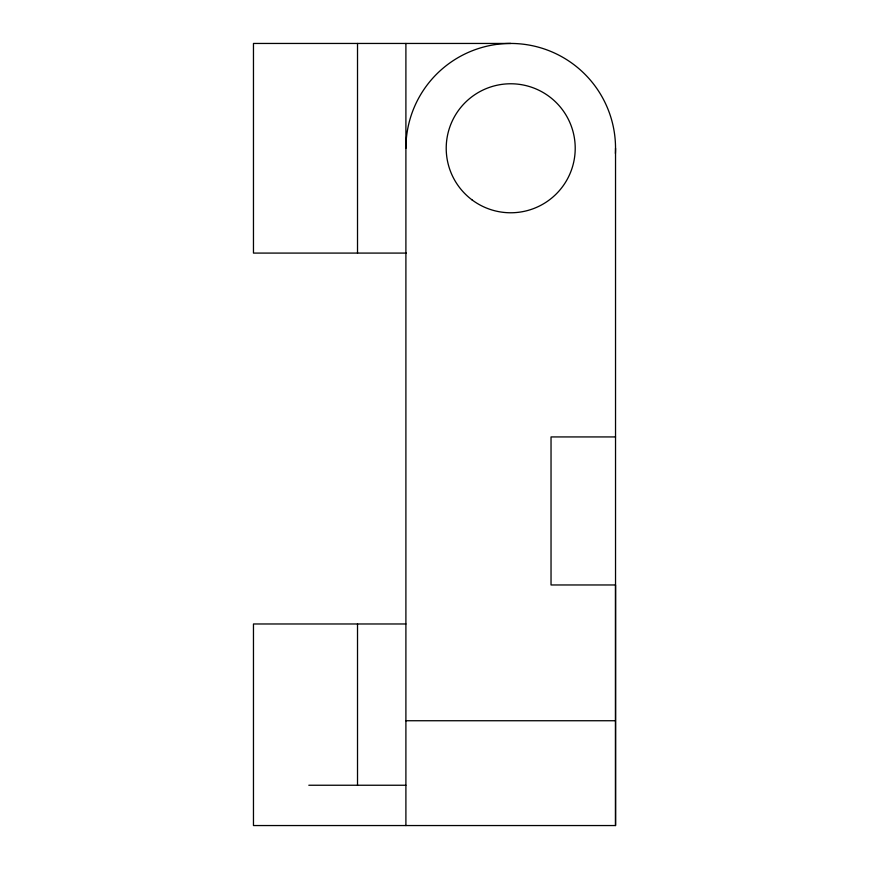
<?xml version="1.0" encoding="UTF-8"?>
<svg xmlns="http://www.w3.org/2000/svg" width="869" height="869" viewBox="0 0 869 869"><rect width="100%" height="100%" fill="white"/><g stroke="black" fill="none" stroke-linecap="round" stroke-linejoin="round"><path stroke-width="1.3" d="M405.899 623.975L253.466 623.975L253.466 825.55L615.534 825.55L615.534 584.967L551.033 584.967L551.033 436.933L615.534 436.933M510.711 43.45L253.466 43.45L253.466 253.085L406.323 253.085M405.899 720.738L615.426 720.738M308.81 785.239L405.899 785.239M615.534 148.262L615.534 825.55M405.899 43.45L405.899 825.55M357.517 43.45L357.517 253.085M357.517 623.975L357.517 785.239M405.899 148.262A104.812 104.812 0 0 1 513.318 43.483A104.812 104.812 0 0 1 615.404 153.465M471.965 199.837A64.502 64.502 0 0 0 574.746 156.04A64.502 64.502 0 0 0 485.434 88.931A64.502 64.502 0 0 0 471.965 199.837"/></g></svg>
